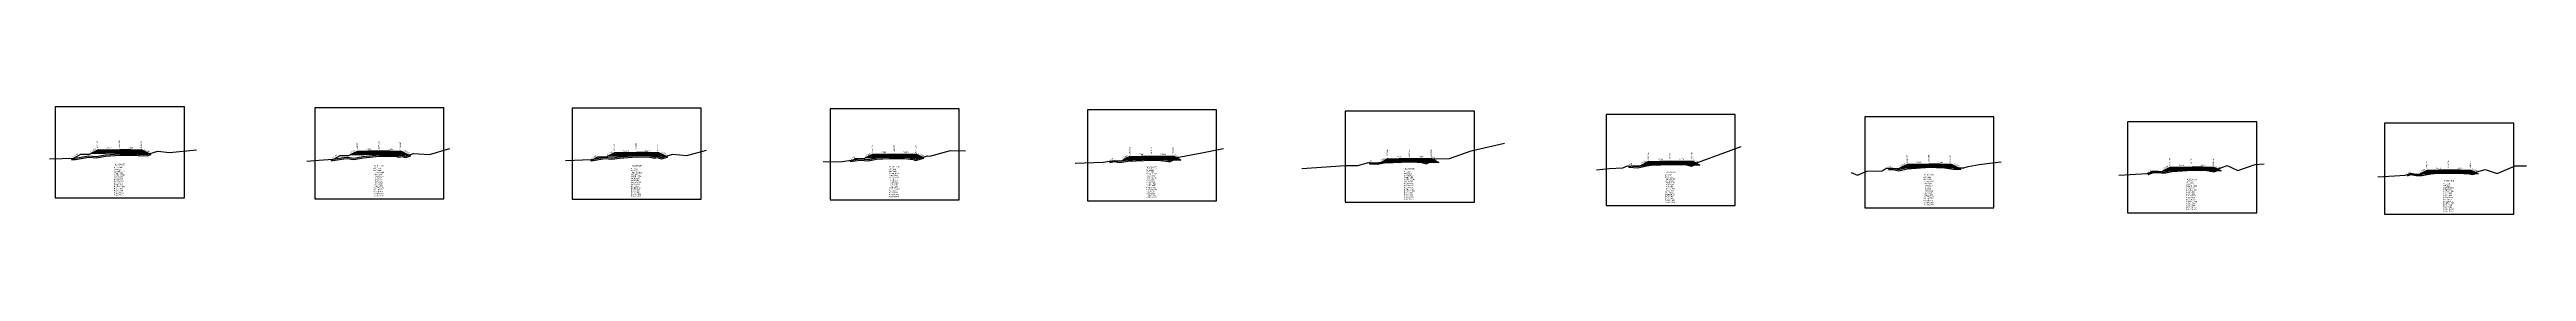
# Model space of a CAD drawing. Extents: x -7 to 78429, y 1189 to 1262.
# Drawn here: x 41092 to 41662, y 1230 to 1255 of the extents above; entities that cross this region are included whole.
import ezdxf
from ezdxf.enums import TextEntityAlignment as Align

# ---------------------------------------------------------------- set-up
doc = ezdxf.new("R2010")
doc.units = 0

msp = doc.modelspace()

# ---------------------------------------------------------------- linework, layer by layer
at = {"layer": 'A4_BORDER', "color": 7}
for points in [[(41093.267, 1234.089), (41122.967, 1234.089), (41122.967, 1255.089), (41093.267, 1255.089), (41093.267, 1234.089)], [(41152.935, 1233.84), (41182.635, 1233.84), (41182.635, 1254.84), (41152.935, 1254.84), (41152.935, 1233.84)], [(41212.153, 1233.779), (41241.853, 1233.779), (41241.853, 1254.779), (41212.153, 1254.779), (41212.153, 1233.779)], [(41271.458, 1233.599), (41301.158, 1233.599), (41301.158, 1254.599), (41271.458, 1254.599), (41271.458, 1233.599)], [(41330.653, 1233.414), (41360.353, 1233.414), (41360.353, 1254.414), (41330.653, 1254.414), (41330.653, 1233.414)], [(41389.975, 1233.087), (41419.675, 1233.087), (41419.675, 1254.087), (41389.975, 1254.087), (41389.975, 1233.087)], [(41449.975, 1232.303), (41479.675, 1232.303), (41479.675, 1253.303), (41449.975, 1253.303), (41449.975, 1232.303)], [(41509.447, 1231.763), (41539.147, 1231.763), (41539.147, 1252.763), (41509.447, 1252.763), (41509.447, 1231.763)], [(41569.899, 1230.657), (41599.599, 1230.657), (41599.599, 1251.657), (41569.899, 1251.657), (41569.899, 1230.657)], [(41629.013, 1230.315), (41658.713, 1230.315), (41658.713, 1251.315), (41629.013, 1251.315), (41629.013, 1230.315)]]:
    msp.add_lwpolyline(points, dxfattribs=at)
at = {"layer": 'CLEAR_GROUND', "color": 8}
for points in [[(41097.025, 1242.939), (41097.907, 1242.97), (41101.011, 1243.494), (41102.747, 1243.302), (41104.798, 1243.679), (41108.142, 1243.94), (41111.995, 1243.908), (41112.609, 1243.773), (41113.593, 1243.868), (41114.377, 1243.799), (41115.279, 1244.054)], [(41156.725, 1242.69), (41157.138, 1242.719), (41159.659, 1243.082), (41160.39, 1243.19), (41161.928, 1242.939), (41164.077, 1243.322), (41167.776, 1243.705), (41171.421, 1243.664), (41172.256, 1243.451), (41173.033, 1243.621), (41173.855, 1243.413), (41174.968, 1243.775)], [(41216.425, 1242.629), (41216.522, 1242.634), (41219.703, 1243.185), (41221.307, 1243.007), (41223.047, 1243.255), (41226.933, 1243.551), (41230.009, 1243.462), (41231.157, 1243.272), (41231.632, 1243.404), (41232.73, 1243.087), (41234.069, 1243.498)], [(41276.125, 1242.449), (41278.42, 1242.808), (41280.267, 1242.631), (41282.183, 1242.995), (41285.076, 1243.146), (41286.376, 1243.188), (41288.566, 1243.169), (41289.933, 1243.016), (41290.373, 1243.029), (41291.109, 1242.694), (41293.062, 1243.248)], [(41335.825, 1242.264), (41336.821, 1242.434), (41338.147, 1242.206), (41339.99, 1242.546), (41345.468, 1242.797), (41347.503, 1242.685), (41348.764, 1242.534), (41349.094, 1242.584), (41349.572, 1242.359), (41350.948, 1243.035), (41351.52, 1243.143)], [(41395.525, 1241.937), (41397.331, 1241.832), (41398.99, 1242.144), (41404.873, 1242.421), (41406.54, 1242.306), (41407.489, 1242.218), (41408.544, 1241.962), (41410.457, 1242.759), (41410.518, 1242.761)], [(41455.225, 1241.153), (41457.3, 1241), (41459.366, 1241.436), (41460.295, 1241.631), (41464.835, 1241.792), (41467.266, 1241.732), (41467.838, 1241.818), (41469.621, 1241.386), (41471.025, 1241.896)], [(41514.925, 1240.613), (41515.947, 1240.61), (41517.26, 1240.337), (41519.178, 1240.784), (41524.312, 1241.147), (41525.98, 1241.104), (41527.226, 1241.058), (41529.897, 1240.68), (41531.577, 1240.686)], [(41574.625, 1239.507), (41575.843, 1239.921), (41576.909, 1239.931), (41578.214, 1239.744), (41580.175, 1240.157), (41584.777, 1240.476), (41587.22, 1240.489), (41588.149, 1240.362), (41589.803, 1240.059), (41590.99, 1240.528)], [(41634.325, 1239.165), (41635.027, 1239.434), (41636.262, 1239.239), (41637.585, 1239.213), (41639.639, 1239.652), (41643.824, 1239.995), (41646.23, 1239.964), (41646.943, 1239.95), (41649.213, 1239.445), (41650.286, 1239.762)]]:
    msp.add_lwpolyline(points, dxfattribs=at)
at = {"layer": 'DESIGN_ROAD_TRIMMED', "color": 1}
for points in [[(41097.025, 1242.939), (41099.117, 1244.135), (41101.117, 1244.135), (41103.117, 1245.135), (41103.117, 1245.135), (41103.012, 1245.082), (41103.012, 1245.082), (41102.696, 1244.924), (41102.696, 1244.924), (41102.381, 1244.767), (41102.381, 1244.767), (41102.065, 1244.609), (41102.065, 1244.609), (41101.749, 1244.451), (41101.749, 1244.451), (41101.433, 1244.293), (41108.117, 1244.46), (41108.117, 1244.61), (41108.117, 1244.61), (41108.117, 1244.76), (41108.117, 1244.76), (41108.117, 1244.91), (41108.117, 1244.91), (41108.117, 1245.06), (41108.117, 1245.06), (41108.117, 1245.21), (41108.117, 1245.21), (41108.117, 1245.26), (41108.117, 1245.26), (41108.117, 1245.26), (41108.117, 1245.26), (41108.117, 1245.26), (41108.117, 1245.21), (41108.117, 1245.21), (41108.117, 1245.06), (41108.117, 1245.06), (41108.117, 1244.91), (41108.117, 1244.91), (41108.117, 1244.76), (41108.117, 1244.76), (41108.117, 1244.61), (41108.117, 1244.61), (41108.117, 1244.46), (41114.802, 1244.293), (41114.486, 1244.451), (41114.486, 1244.451), (41114.17, 1244.609), (41114.17, 1244.609), (41113.854, 1244.767), (41113.854, 1244.767), (41113.538, 1244.924), (41113.538, 1244.924), (41113.223, 1245.082), (41113.223, 1245.082), (41113.117, 1245.135), (41113.117, 1245.135), (41115.279, 1244.054)], [(41156.725, 1242.69), (41158.785, 1243.867), (41160.785, 1243.867), (41162.785, 1244.867), (41162.785, 1244.867), (41162.679, 1244.814), (41162.679, 1244.814), (41162.364, 1244.656), (41162.364, 1244.656), (41162.048, 1244.499), (41162.048, 1244.499), (41161.732, 1244.341), (41161.732, 1244.341), (41161.416, 1244.183), (41161.416, 1244.183), (41161.1, 1244.025), (41167.785, 1244.192), (41167.785, 1244.342), (41167.785, 1244.342), (41167.785, 1244.492), (41167.785, 1244.492), (41167.785, 1244.642), (41167.785, 1244.642), (41167.785, 1244.792), (41167.785, 1244.792), (41167.785, 1244.942), (41167.785, 1244.942), (41167.785, 1244.992), (41167.785, 1244.992), (41167.785, 1244.992), (41167.785, 1244.992), (41167.785, 1244.992), (41167.785, 1244.942), (41167.785, 1244.942), (41167.785, 1244.792), (41167.785, 1244.792), (41167.785, 1244.642), (41167.785, 1244.642), (41167.785, 1244.492), (41167.785, 1244.492), (41167.785, 1244.342), (41167.785, 1244.342), (41167.785, 1244.192), (41174.469, 1244.025), (41174.153, 1244.183), (41174.153, 1244.183), (41173.837, 1244.341), (41173.837, 1244.341), (41173.521, 1244.499), (41173.521, 1244.499), (41173.206, 1244.656), (41173.206, 1244.656), (41172.89, 1244.814), (41172.89, 1244.814), (41172.785, 1244.867), (41172.785, 1244.867), (41174.968, 1243.775)], [(41216.425, 1242.629), (41218.003, 1243.531), (41220.003, 1243.531), (41222.003, 1244.531), (41222.003, 1244.531), (41221.898, 1244.478), (41221.898, 1244.478), (41221.582, 1244.32), (41221.582, 1244.32), (41221.267, 1244.163), (41221.267, 1244.163), (41220.951, 1244.005), (41220.951, 1244.005), (41220.635, 1243.847), (41220.635, 1243.847), (41220.319, 1243.689), (41227.003, 1243.856), (41227.003, 1244.006), (41227.003, 1244.006), (41227.003, 1244.156), (41227.003, 1244.156), (41227.003, 1244.306), (41227.003, 1244.306), (41227.003, 1244.456), (41227.003, 1244.456), (41227.003, 1244.606), (41227.003, 1244.606), (41227.003, 1244.656), (41227.003, 1244.656), (41227.003, 1244.656), (41227.003, 1244.656), (41227.003, 1244.656), (41227.003, 1244.606), (41227.003, 1244.606), (41227.003, 1244.456), (41227.003, 1244.456), (41227.003, 1244.306), (41227.003, 1244.306), (41227.003, 1244.156), (41227.003, 1244.156), (41227.003, 1244.006), (41227.003, 1244.006), (41227.003, 1243.856), (41233.688, 1243.689), (41233.372, 1243.847), (41233.372, 1243.847), (41233.056, 1244.005), (41233.056, 1244.005), (41232.74, 1244.163), (41232.74, 1244.163), (41232.424, 1244.32), (41232.424, 1244.32), (41232.109, 1244.478), (41232.109, 1244.478), (41232.003, 1244.531), (41232.003, 1244.531), (41234.069, 1243.498)], [(41276.125, 1242.449), (41277.308, 1243.125), (41279.308, 1243.125), (41281.308, 1244.125), (41281.308, 1244.125), (41281.203, 1244.072), (41281.203, 1244.072), (41280.887, 1243.914), (41280.887, 1243.914), (41280.571, 1243.757), (41280.571, 1243.757), (41280.256, 1243.599), (41280.256, 1243.599), (41279.94, 1243.441), (41279.94, 1243.441), (41279.624, 1243.283), (41286.308, 1243.45), (41286.308, 1243.6), (41286.308, 1243.6), (41286.308, 1243.75), (41286.308, 1243.75), (41286.308, 1243.9), (41286.308, 1243.9), (41286.308, 1244.05), (41286.308, 1244.05), (41286.308, 1244.2), (41286.308, 1244.2), (41286.308, 1244.25), (41286.308, 1244.25), (41286.308, 1244.25), (41286.308, 1244.25), (41286.308, 1244.25), (41286.308, 1244.2), (41286.308, 1244.2), (41286.308, 1244.05), (41286.308, 1244.05), (41286.308, 1243.9), (41286.308, 1243.9), (41286.308, 1243.75), (41286.308, 1243.75), (41286.308, 1243.6), (41286.308, 1243.6), (41286.308, 1243.45), (41292.992, 1243.283), (41292.677, 1243.441), (41292.677, 1243.441), (41292.361, 1243.599), (41292.361, 1243.599), (41292.045, 1243.757), (41292.045, 1243.757), (41291.729, 1243.914), (41291.729, 1243.914), (41291.413, 1244.072), (41291.413, 1244.072), (41291.308, 1244.125), (41291.308, 1244.125), (41293.062, 1243.248)], [(41335.825, 1242.264), (41336.503, 1242.651), (41338.503, 1242.651), (41340.503, 1243.651), (41340.503, 1243.651), (41340.398, 1243.598), (41340.398, 1243.598), (41340.082, 1243.44), (41340.082, 1243.44), (41339.766, 1243.283), (41339.766, 1243.283), (41339.45, 1243.125), (41339.45, 1243.125), (41339.135, 1242.967), (41339.135, 1242.967), (41338.819, 1242.809), (41345.503, 1242.976), (41345.503, 1243.126), (41345.503, 1243.126), (41345.503, 1243.276), (41345.503, 1243.276), (41345.503, 1243.426), (41345.503, 1243.426), (41345.503, 1243.576), (41345.503, 1243.576), (41345.503, 1243.726), (41345.503, 1243.726), (41345.503, 1243.776), (41345.503, 1243.776), (41345.503, 1243.776), (41345.503, 1243.776), (41345.503, 1243.776), (41345.503, 1243.726), (41345.503, 1243.726), (41345.503, 1243.576), (41345.503, 1243.576), (41345.503, 1243.426), (41345.503, 1243.426), (41345.503, 1243.276), (41345.503, 1243.276), (41345.503, 1243.126), (41345.503, 1243.126), (41345.503, 1242.976), (41352.187, 1242.809), (41351.871, 1242.967), (41351.871, 1242.967), (41351.556, 1243.125), (41351.556, 1243.125), (41351.24, 1243.283), (41351.24, 1243.283), (41350.924, 1243.44), (41350.924, 1243.44), (41350.608, 1243.598), (41350.608, 1243.598), (41350.503, 1243.651), (41350.503, 1243.651), (41351.52, 1243.143)], [(41395.525, 1241.937), (41395.825, 1242.108), (41397.825, 1242.108), (41399.825, 1243.108), (41399.825, 1243.108), (41399.72, 1243.055), (41399.72, 1243.055), (41399.404, 1242.897), (41399.404, 1242.897), (41399.088, 1242.74), (41399.088, 1242.74), (41398.772, 1242.582), (41398.772, 1242.582), (41398.456, 1242.424), (41398.456, 1242.424), (41398.141, 1242.266), (41404.825, 1242.433), (41404.825, 1242.583), (41404.825, 1242.583), (41404.825, 1242.733), (41404.825, 1242.733), (41404.825, 1242.883), (41404.825, 1242.883), (41404.825, 1243.033), (41404.825, 1243.033), (41404.825, 1243.183), (41404.825, 1243.183), (41404.825, 1243.233), (41404.825, 1243.233), (41404.825, 1243.233), (41404.825, 1243.233), (41404.825, 1243.233), (41404.825, 1243.183), (41404.825, 1243.183), (41404.825, 1243.033), (41404.825, 1243.033), (41404.825, 1242.883), (41404.825, 1242.883), (41404.825, 1242.733), (41404.825, 1242.733), (41404.825, 1242.583), (41404.825, 1242.583), (41404.825, 1242.433), (41411.509, 1242.266), (41411.193, 1242.424), (41411.193, 1242.424), (41410.878, 1242.582), (41410.878, 1242.582), (41410.562, 1242.74), (41410.562, 1242.74), (41410.246, 1242.897), (41410.246, 1242.897), (41409.93, 1243.055), (41409.93, 1243.055), (41409.825, 1243.108), (41409.825, 1243.108), (41410.518, 1242.761)], [(41455.225, 1241.153), (41455.825, 1241.496), (41457.825, 1241.496), (41459.825, 1242.496), (41459.825, 1242.496), (41459.72, 1242.443), (41459.72, 1242.443), (41459.404, 1242.285), (41459.404, 1242.285), (41459.088, 1242.128), (41459.088, 1242.128), (41458.772, 1241.97), (41458.772, 1241.97), (41458.456, 1241.812), (41458.456, 1241.812), (41458.141, 1241.654), (41464.825, 1241.821), (41464.825, 1241.971), (41464.825, 1241.971), (41464.825, 1242.121), (41464.825, 1242.121), (41464.825, 1242.271), (41464.825, 1242.271), (41464.825, 1242.421), (41464.825, 1242.421), (41464.825, 1242.571), (41464.825, 1242.571), (41464.825, 1242.621), (41464.825, 1242.621), (41464.825, 1242.621), (41464.825, 1242.621), (41464.825, 1242.621), (41464.825, 1242.571), (41464.825, 1242.571), (41464.825, 1242.421), (41464.825, 1242.421), (41464.825, 1242.271), (41464.825, 1242.271), (41464.825, 1242.121), (41464.825, 1242.121), (41464.825, 1241.971), (41464.825, 1241.971), (41464.825, 1241.821), (41471.509, 1241.654), (41471.193, 1241.812), (41471.193, 1241.812), (41470.878, 1241.97), (41470.878, 1241.97), (41470.562, 1242.128), (41470.562, 1242.128), (41470.246, 1242.285), (41470.246, 1242.285), (41469.93, 1242.443), (41469.93, 1242.443), (41469.825, 1242.496), (41469.825, 1242.496), (41471.025, 1241.896)], [(41514.925, 1240.613), (41515.297, 1240.826), (41517.297, 1240.826), (41519.297, 1241.826), (41519.297, 1241.826), (41519.192, 1241.773), (41519.192, 1241.773), (41518.876, 1241.615), (41518.876, 1241.615), (41518.56, 1241.458), (41518.56, 1241.458), (41518.245, 1241.3), (41518.245, 1241.3), (41517.929, 1241.142), (41517.929, 1241.142), (41517.613, 1240.984), (41524.297, 1241.151), (41524.297, 1241.301), (41524.297, 1241.301), (41524.297, 1241.451), (41524.297, 1241.451), (41524.297, 1241.601), (41524.297, 1241.601), (41524.297, 1241.751), (41524.297, 1241.751), (41524.297, 1241.901), (41524.297, 1241.901), (41524.297, 1241.951), (41524.297, 1241.951), (41524.297, 1241.951), (41524.297, 1241.951), (41524.297, 1241.951), (41524.297, 1241.901), (41524.297, 1241.901), (41524.297, 1241.751), (41524.297, 1241.751), (41524.297, 1241.601), (41524.297, 1241.601), (41524.297, 1241.451), (41524.297, 1241.451), (41524.297, 1241.301), (41524.297, 1241.301), (41524.297, 1241.151), (41530.981, 1240.984), (41530.666, 1241.142), (41530.666, 1241.142), (41530.35, 1241.3), (41530.35, 1241.3), (41530.034, 1241.458), (41530.034, 1241.458), (41529.718, 1241.615), (41529.718, 1241.615), (41529.402, 1241.773), (41529.402, 1241.773), (41529.297, 1241.826), (41529.297, 1241.826), (41531.577, 1240.686)], [(41574.625, 1239.507), (41575.749, 1240.149), (41577.749, 1240.149), (41579.749, 1241.149), (41579.749, 1241.149), (41579.644, 1241.096), (41579.644, 1241.096), (41579.328, 1240.938), (41579.328, 1240.938), (41579.012, 1240.781), (41579.012, 1240.781), (41578.696, 1240.623), (41578.696, 1240.623), (41578.38, 1240.465), (41578.38, 1240.465), (41578.065, 1240.307), (41584.749, 1240.474), (41584.749, 1240.624), (41584.749, 1240.624), (41584.749, 1240.774), (41584.749, 1240.774), (41584.749, 1240.924), (41584.749, 1240.924), (41584.749, 1241.074), (41584.749, 1241.074), (41584.749, 1241.224), (41584.749, 1241.224), (41584.749, 1241.274), (41584.749, 1241.274), (41584.749, 1241.274), (41584.749, 1241.274), (41584.749, 1241.274), (41584.749, 1241.224), (41584.749, 1241.224), (41584.749, 1241.074), (41584.749, 1241.074), (41584.749, 1240.924), (41584.749, 1240.924), (41584.749, 1240.774), (41584.749, 1240.774), (41584.749, 1240.624), (41584.749, 1240.624), (41584.749, 1240.474), (41591.433, 1240.307), (41591.117, 1240.465), (41591.117, 1240.465), (41590.801, 1240.623), (41590.801, 1240.623), (41590.486, 1240.781), (41590.486, 1240.781), (41590.17, 1240.938), (41590.17, 1240.938), (41589.854, 1241.096), (41589.854, 1241.096), (41589.749, 1241.149), (41589.749, 1241.149), (41590.99, 1240.528)], [(41634.325, 1239.165), (41634.863, 1239.473), (41636.863, 1239.473), (41638.863, 1240.473), (41638.863, 1240.473), (41638.758, 1240.42), (41638.758, 1240.42), (41638.442, 1240.262), (41638.442, 1240.262), (41638.127, 1240.105), (41638.127, 1240.105), (41637.811, 1239.947), (41637.811, 1239.947), (41637.495, 1239.789), (41637.495, 1239.789), (41637.179, 1239.631), (41643.863, 1239.798), (41643.863, 1239.948), (41643.863, 1239.948), (41643.863, 1240.098), (41643.863, 1240.098), (41643.863, 1240.248), (41643.863, 1240.248), (41643.863, 1240.398), (41643.863, 1240.398), (41643.863, 1240.548), (41643.863, 1240.548), (41643.863, 1240.598), (41643.863, 1240.598), (41643.863, 1240.598), (41643.863, 1240.598), (41643.863, 1240.598), (41643.863, 1240.548), (41643.863, 1240.548), (41643.863, 1240.398), (41643.863, 1240.398), (41643.863, 1240.248), (41643.863, 1240.248), (41643.863, 1240.098), (41643.863, 1240.098), (41643.863, 1239.948), (41643.863, 1239.948), (41643.863, 1239.798), (41650.548, 1239.631), (41650.232, 1239.789), (41650.232, 1239.789), (41649.916, 1239.947), (41649.916, 1239.947), (41649.6, 1240.105), (41649.6, 1240.105), (41649.284, 1240.262), (41649.284, 1240.262), (41648.969, 1240.42), (41648.969, 1240.42), (41648.863, 1240.473), (41648.863, 1240.473), (41650.286, 1239.762)]]:
    msp.add_lwpolyline(points, dxfattribs=at)
at = {"layer": 'FINISHED_ROAD', "color": 2}
for points in [[(41099.117, 1244.135), (41101.117, 1244.135), (41103.117, 1245.135), (41103.117, 1245.135), (41108.117, 1245.26), (41113.117, 1245.135), (41113.117, 1245.135)], [(41158.785, 1243.867), (41160.785, 1243.867), (41162.785, 1244.867), (41162.785, 1244.867), (41167.785, 1244.992), (41172.785, 1244.867), (41172.785, 1244.867)], [(41218.003, 1243.531), (41220.003, 1243.531), (41222.003, 1244.531), (41222.003, 1244.531), (41227.003, 1244.656), (41232.003, 1244.531), (41232.003, 1244.531)], [(41277.308, 1243.125), (41279.308, 1243.125), (41281.308, 1244.125), (41281.308, 1244.125), (41286.308, 1244.25), (41291.308, 1244.125), (41291.308, 1244.125)], [(41336.503, 1242.651), (41338.503, 1242.651), (41340.503, 1243.651), (41340.503, 1243.651), (41345.503, 1243.776), (41350.503, 1243.651), (41350.503, 1243.651)], [(41395.825, 1242.108), (41397.825, 1242.108), (41399.825, 1243.108), (41399.825, 1243.108), (41404.825, 1243.233), (41409.825, 1243.108), (41409.825, 1243.108)], [(41455.825, 1241.496), (41457.825, 1241.496), (41459.825, 1242.496), (41459.825, 1242.496), (41464.825, 1242.621), (41469.825, 1242.496), (41469.825, 1242.496)], [(41515.297, 1240.826), (41517.297, 1240.826), (41519.297, 1241.826), (41519.297, 1241.826), (41524.297, 1241.951), (41529.297, 1241.826), (41529.297, 1241.826)], [(41575.749, 1240.149), (41577.749, 1240.149), (41579.749, 1241.149), (41579.749, 1241.149), (41584.749, 1241.274), (41589.749, 1241.149), (41589.749, 1241.149)], [(41634.863, 1239.473), (41636.863, 1239.473), (41638.863, 1240.473), (41638.863, 1240.473), (41643.863, 1240.598), (41648.863, 1240.473), (41648.863, 1240.473)]]:
    msp.add_lwpolyline(points, dxfattribs=at)
at = {"layer": 'LAYER_0', "color": 4}
for points in [[(41103.117, 1245.135), (41103.012, 1245.082), (41108.117, 1245.21), (41108.117, 1245.26)], [(41162.785, 1244.867), (41162.679, 1244.814), (41167.785, 1244.942), (41167.785, 1244.992)], [(41222.003, 1244.531), (41221.898, 1244.478), (41227.003, 1244.606), (41227.003, 1244.656)], [(41281.308, 1244.125), (41281.203, 1244.072), (41286.308, 1244.2), (41286.308, 1244.25)], [(41340.503, 1243.651), (41340.398, 1243.598), (41345.503, 1243.726), (41345.503, 1243.776)], [(41399.825, 1243.108), (41399.72, 1243.055), (41404.825, 1243.183), (41404.825, 1243.233)], [(41459.825, 1242.496), (41459.72, 1242.443), (41464.825, 1242.571), (41464.825, 1242.621)], [(41519.297, 1241.826), (41519.192, 1241.773), (41524.297, 1241.901), (41524.297, 1241.951)], [(41579.749, 1241.149), (41579.644, 1241.096), (41584.749, 1241.224), (41584.749, 1241.274)], [(41638.863, 1240.473), (41638.758, 1240.42), (41643.863, 1240.548), (41643.863, 1240.598)]]:
    msp.add_lwpolyline(points, dxfattribs=at)
at = {"layer": 'LAYER_1', "color": 4}
for points in [[(41103.012, 1245.082), (41102.696, 1244.924), (41108.117, 1245.06), (41108.117, 1245.21)], [(41162.679, 1244.814), (41162.364, 1244.656), (41167.785, 1244.792), (41167.785, 1244.942)], [(41221.898, 1244.478), (41221.582, 1244.32), (41227.003, 1244.456), (41227.003, 1244.606)], [(41281.203, 1244.072), (41280.887, 1243.914), (41286.308, 1244.05), (41286.308, 1244.2)], [(41340.398, 1243.598), (41340.082, 1243.44), (41345.503, 1243.576), (41345.503, 1243.726)], [(41399.72, 1243.055), (41399.404, 1242.897), (41404.825, 1243.033), (41404.825, 1243.183)], [(41459.72, 1242.443), (41459.404, 1242.285), (41464.825, 1242.421), (41464.825, 1242.571)], [(41519.192, 1241.773), (41518.876, 1241.615), (41524.297, 1241.751), (41524.297, 1241.901)], [(41579.644, 1241.096), (41579.328, 1240.938), (41584.749, 1241.074), (41584.749, 1241.224)], [(41638.758, 1240.42), (41638.442, 1240.262), (41643.863, 1240.398), (41643.863, 1240.548)]]:
    msp.add_lwpolyline(points, dxfattribs=at)
at = {"layer": 'LAYER_10', "color": 6}
for points in [[(41114.17, 1244.609), (41114.486, 1244.451), (41108.117, 1244.61), (41108.117, 1244.76)], [(41173.837, 1244.341), (41174.153, 1244.183), (41167.785, 1244.342), (41167.785, 1244.492)], [(41233.056, 1244.005), (41233.372, 1243.847), (41227.003, 1244.006), (41227.003, 1244.156)], [(41292.361, 1243.599), (41292.677, 1243.441), (41286.308, 1243.6), (41286.308, 1243.75)], [(41351.556, 1243.125), (41351.871, 1242.967), (41345.503, 1243.126), (41345.503, 1243.276)], [(41410.878, 1242.582), (41411.193, 1242.424), (41404.825, 1242.583), (41404.825, 1242.733)], [(41470.878, 1241.97), (41471.193, 1241.812), (41464.825, 1241.971), (41464.825, 1242.121)], [(41530.35, 1241.3), (41530.666, 1241.142), (41524.297, 1241.301), (41524.297, 1241.451)], [(41590.801, 1240.623), (41591.117, 1240.465), (41584.749, 1240.624), (41584.749, 1240.774)], [(41649.916, 1239.947), (41650.232, 1239.789), (41643.863, 1239.948), (41643.863, 1240.098)]]:
    msp.add_lwpolyline(points, dxfattribs=at)
at = {"layer": 'LAYER_11', "color": 6}
for points in [[(41114.486, 1244.451), (41114.802, 1244.293), (41108.117, 1244.46), (41108.117, 1244.61)], [(41174.153, 1244.183), (41174.469, 1244.025), (41167.785, 1244.192), (41167.785, 1244.342)], [(41233.372, 1243.847), (41233.688, 1243.689), (41227.003, 1243.856), (41227.003, 1244.006)], [(41292.677, 1243.441), (41292.992, 1243.283), (41286.308, 1243.45), (41286.308, 1243.6)], [(41351.871, 1242.967), (41352.187, 1242.809), (41345.503, 1242.976), (41345.503, 1243.126)], [(41411.193, 1242.424), (41411.509, 1242.266), (41404.825, 1242.433), (41404.825, 1242.583)], [(41471.193, 1241.812), (41471.509, 1241.654), (41464.825, 1241.821), (41464.825, 1241.971)], [(41530.666, 1241.142), (41530.981, 1240.984), (41524.297, 1241.151), (41524.297, 1241.301)], [(41591.117, 1240.465), (41591.433, 1240.307), (41584.749, 1240.474), (41584.749, 1240.624)], [(41650.232, 1239.789), (41650.548, 1239.631), (41643.863, 1239.798), (41643.863, 1239.948)]]:
    msp.add_lwpolyline(points, dxfattribs=at)
at = {"layer": 'LAYER_2', "color": 4}
for points in [[(41102.696, 1244.924), (41102.381, 1244.767), (41108.117, 1244.91), (41108.117, 1245.06)], [(41162.364, 1244.656), (41162.048, 1244.499), (41167.785, 1244.642), (41167.785, 1244.792)], [(41221.582, 1244.32), (41221.267, 1244.163), (41227.003, 1244.306), (41227.003, 1244.456)], [(41280.887, 1243.914), (41280.571, 1243.757), (41286.308, 1243.9), (41286.308, 1244.05)], [(41340.082, 1243.44), (41339.766, 1243.283), (41345.503, 1243.426), (41345.503, 1243.576)], [(41399.404, 1242.897), (41399.088, 1242.74), (41404.825, 1242.883), (41404.825, 1243.033)], [(41459.404, 1242.285), (41459.088, 1242.128), (41464.825, 1242.271), (41464.825, 1242.421)], [(41518.876, 1241.615), (41518.56, 1241.458), (41524.297, 1241.601), (41524.297, 1241.751)], [(41579.328, 1240.938), (41579.012, 1240.781), (41584.749, 1240.924), (41584.749, 1241.074)], [(41638.442, 1240.262), (41638.127, 1240.105), (41643.863, 1240.248), (41643.863, 1240.398)]]:
    msp.add_lwpolyline(points, dxfattribs=at)
at = {"layer": 'LAYER_3', "color": 4}
for points in [[(41102.381, 1244.767), (41102.065, 1244.609), (41108.117, 1244.76), (41108.117, 1244.91)], [(41162.048, 1244.499), (41161.732, 1244.341), (41167.785, 1244.492), (41167.785, 1244.642)], [(41221.267, 1244.163), (41220.951, 1244.005), (41227.003, 1244.156), (41227.003, 1244.306)], [(41280.571, 1243.757), (41280.256, 1243.599), (41286.308, 1243.75), (41286.308, 1243.9)], [(41339.766, 1243.283), (41339.45, 1243.125), (41345.503, 1243.276), (41345.503, 1243.426)], [(41399.088, 1242.74), (41398.772, 1242.582), (41404.825, 1242.733), (41404.825, 1242.883)], [(41459.088, 1242.128), (41458.772, 1241.97), (41464.825, 1242.121), (41464.825, 1242.271)], [(41518.56, 1241.458), (41518.245, 1241.3), (41524.297, 1241.451), (41524.297, 1241.601)], [(41579.012, 1240.781), (41578.696, 1240.623), (41584.749, 1240.774), (41584.749, 1240.924)], [(41638.127, 1240.105), (41637.811, 1239.947), (41643.863, 1240.098), (41643.863, 1240.248)]]:
    msp.add_lwpolyline(points, dxfattribs=at)
at = {"layer": 'LAYER_4', "color": 4}
for points in [[(41102.065, 1244.609), (41101.749, 1244.451), (41108.117, 1244.61), (41108.117, 1244.76)], [(41161.732, 1244.341), (41161.416, 1244.183), (41167.785, 1244.342), (41167.785, 1244.492)], [(41220.951, 1244.005), (41220.635, 1243.847), (41227.003, 1244.006), (41227.003, 1244.156)], [(41280.256, 1243.599), (41279.94, 1243.441), (41286.308, 1243.6), (41286.308, 1243.75)], [(41339.45, 1243.125), (41339.135, 1242.967), (41345.503, 1243.126), (41345.503, 1243.276)], [(41398.772, 1242.582), (41398.456, 1242.424), (41404.825, 1242.583), (41404.825, 1242.733)], [(41458.772, 1241.97), (41458.456, 1241.812), (41464.825, 1241.971), (41464.825, 1242.121)], [(41518.245, 1241.3), (41517.929, 1241.142), (41524.297, 1241.301), (41524.297, 1241.451)], [(41578.696, 1240.623), (41578.38, 1240.465), (41584.749, 1240.624), (41584.749, 1240.774)], [(41637.811, 1239.947), (41637.495, 1239.789), (41643.863, 1239.948), (41643.863, 1240.098)]]:
    msp.add_lwpolyline(points, dxfattribs=at)
at = {"layer": 'LAYER_5', "color": 4}
for points in [[(41101.749, 1244.451), (41101.433, 1244.293), (41108.117, 1244.46), (41108.117, 1244.61)], [(41161.416, 1244.183), (41161.1, 1244.025), (41167.785, 1244.192), (41167.785, 1244.342)], [(41220.635, 1243.847), (41220.319, 1243.689), (41227.003, 1243.856), (41227.003, 1244.006)], [(41279.94, 1243.441), (41279.624, 1243.283), (41286.308, 1243.45), (41286.308, 1243.6)], [(41339.135, 1242.967), (41338.819, 1242.809), (41345.503, 1242.976), (41345.503, 1243.126)], [(41398.456, 1242.424), (41398.141, 1242.266), (41404.825, 1242.433), (41404.825, 1242.583)], [(41458.456, 1241.812), (41458.141, 1241.654), (41464.825, 1241.821), (41464.825, 1241.971)], [(41517.929, 1241.142), (41517.613, 1240.984), (41524.297, 1241.151), (41524.297, 1241.301)], [(41578.38, 1240.465), (41578.065, 1240.307), (41584.749, 1240.474), (41584.749, 1240.624)], [(41637.495, 1239.789), (41637.179, 1239.631), (41643.863, 1239.798), (41643.863, 1239.948)]]:
    msp.add_lwpolyline(points, dxfattribs=at)
at = {"layer": 'LAYER_6', "color": 6}
for points in [[(41113.117, 1245.135), (41113.223, 1245.082), (41108.117, 1245.21), (41108.117, 1245.26)], [(41172.785, 1244.867), (41172.89, 1244.814), (41167.785, 1244.942), (41167.785, 1244.992)], [(41232.003, 1244.531), (41232.109, 1244.478), (41227.003, 1244.606), (41227.003, 1244.656)], [(41291.308, 1244.125), (41291.413, 1244.072), (41286.308, 1244.2), (41286.308, 1244.25)], [(41350.503, 1243.651), (41350.608, 1243.598), (41345.503, 1243.726), (41345.503, 1243.776)], [(41409.825, 1243.108), (41409.93, 1243.055), (41404.825, 1243.183), (41404.825, 1243.233)], [(41469.825, 1242.496), (41469.93, 1242.443), (41464.825, 1242.571), (41464.825, 1242.621)], [(41529.297, 1241.826), (41529.402, 1241.773), (41524.297, 1241.901), (41524.297, 1241.951)], [(41589.749, 1241.149), (41589.854, 1241.096), (41584.749, 1241.224), (41584.749, 1241.274)], [(41648.863, 1240.473), (41648.969, 1240.42), (41643.863, 1240.548), (41643.863, 1240.598)]]:
    msp.add_lwpolyline(points, dxfattribs=at)
at = {"layer": 'LAYER_7', "color": 6}
for points in [[(41113.223, 1245.082), (41113.538, 1244.924), (41108.117, 1245.06), (41108.117, 1245.21)], [(41172.89, 1244.814), (41173.206, 1244.656), (41167.785, 1244.792), (41167.785, 1244.942)], [(41232.109, 1244.478), (41232.424, 1244.32), (41227.003, 1244.456), (41227.003, 1244.606)], [(41291.413, 1244.072), (41291.729, 1243.914), (41286.308, 1244.05), (41286.308, 1244.2)], [(41350.608, 1243.598), (41350.924, 1243.44), (41345.503, 1243.576), (41345.503, 1243.726)], [(41409.93, 1243.055), (41410.246, 1242.897), (41404.825, 1243.033), (41404.825, 1243.183)], [(41469.93, 1242.443), (41470.246, 1242.285), (41464.825, 1242.421), (41464.825, 1242.571)], [(41529.402, 1241.773), (41529.718, 1241.615), (41524.297, 1241.751), (41524.297, 1241.901)], [(41589.854, 1241.096), (41590.17, 1240.938), (41584.749, 1241.074), (41584.749, 1241.224)], [(41648.969, 1240.42), (41649.284, 1240.262), (41643.863, 1240.398), (41643.863, 1240.548)]]:
    msp.add_lwpolyline(points, dxfattribs=at)
at = {"layer": 'LAYER_8', "color": 6}
for points in [[(41113.538, 1244.924), (41113.854, 1244.767), (41108.117, 1244.91), (41108.117, 1245.06)], [(41173.206, 1244.656), (41173.521, 1244.499), (41167.785, 1244.642), (41167.785, 1244.792)], [(41232.424, 1244.32), (41232.74, 1244.163), (41227.003, 1244.306), (41227.003, 1244.456)], [(41291.729, 1243.914), (41292.045, 1243.757), (41286.308, 1243.9), (41286.308, 1244.05)], [(41350.924, 1243.44), (41351.24, 1243.283), (41345.503, 1243.426), (41345.503, 1243.576)], [(41410.246, 1242.897), (41410.562, 1242.74), (41404.825, 1242.883), (41404.825, 1243.033)], [(41470.246, 1242.285), (41470.562, 1242.128), (41464.825, 1242.271), (41464.825, 1242.421)], [(41529.718, 1241.615), (41530.034, 1241.458), (41524.297, 1241.601), (41524.297, 1241.751)], [(41590.17, 1240.938), (41590.486, 1240.781), (41584.749, 1240.924), (41584.749, 1241.074)], [(41649.284, 1240.262), (41649.6, 1240.105), (41643.863, 1240.248), (41643.863, 1240.398)]]:
    msp.add_lwpolyline(points, dxfattribs=at)
at = {"layer": 'LAYER_9', "color": 6}
for points in [[(41113.854, 1244.767), (41114.17, 1244.609), (41108.117, 1244.76), (41108.117, 1244.91)], [(41173.521, 1244.499), (41173.837, 1244.341), (41167.785, 1244.492), (41167.785, 1244.642)], [(41232.74, 1244.163), (41233.056, 1244.005), (41227.003, 1244.156), (41227.003, 1244.306)], [(41292.045, 1243.757), (41292.361, 1243.599), (41286.308, 1243.75), (41286.308, 1243.9)], [(41351.24, 1243.283), (41351.556, 1243.125), (41345.503, 1243.276), (41345.503, 1243.426)], [(41410.562, 1242.74), (41410.878, 1242.582), (41404.825, 1242.733), (41404.825, 1242.883)], [(41470.562, 1242.128), (41470.878, 1241.97), (41464.825, 1242.121), (41464.825, 1242.271)], [(41530.034, 1241.458), (41530.35, 1241.3), (41524.297, 1241.451), (41524.297, 1241.601)], [(41590.486, 1240.781), (41590.801, 1240.623), (41584.749, 1240.774), (41584.749, 1240.924)], [(41649.6, 1240.105), (41649.916, 1239.947), (41643.863, 1240.098), (41643.863, 1240.248)]]:
    msp.add_lwpolyline(points, dxfattribs=at)
at = {"layer": 'NATURAL_GROUND', "color": 3}
for points in [[(41091.948, 1243.063), (41097.876, 1243.269), (41101.002, 1243.796), (41102.736, 1243.605), (41104.759, 1243.977), (41108.131, 1244.24), (41112.028, 1244.208), (41112.627, 1244.076), (41113.591, 1244.17), (41114.348, 1244.103), (41116.873, 1244.817), (41119.536, 1244.523), (41125.783, 1245.145)], [(41151.165, 1242.56), (41153.92, 1242.793), (41157.106, 1243.018), (41159.616, 1243.379), (41160.393, 1243.494), (41161.926, 1243.244), (41164.036, 1243.619), (41167.763, 1244.005), (41171.461, 1243.964), (41172.262, 1243.759), (41173.038, 1243.929), (41173.845, 1243.725), (41175.672, 1244.321), (41179.35, 1244.077), (41184.015, 1245.433)], [(41210.605, 1242.668), (41216.489, 1242.932), (41219.693, 1243.488), (41221.302, 1243.31), (41223.014, 1243.553), (41226.926, 1243.851), (41230.038, 1243.761), (41231.14, 1243.579), (41231.633, 1243.716), (41232.727, 1243.4), (41235.31, 1244.193), (41238.513, 1243.82), (41243.083, 1245.101)], [(41269.896, 1242.438), (41272.692, 1242.382), (41274.279, 1242.464), (41278.411, 1243.111), (41280.253, 1242.934), (41282.147, 1243.293), (41285.063, 1243.446), (41286.372, 1243.488), (41288.584, 1243.468), (41289.945, 1243.317), (41290.434, 1243.331), (41291.133, 1243.013), (41293.946, 1243.81), (41294.442, 1243.738), (41299.182, 1245.025), (41302.594, 1244.957)], [(41327.845, 1242.123), (41334.306, 1242.308), (41336.821, 1242.739), (41338.145, 1242.511), (41339.956, 1242.844), (41345.469, 1243.098), (41347.529, 1242.984), (41348.759, 1242.837), (41349.139, 1242.895), (41349.569, 1242.692), (41350.852, 1243.322), (41356.971, 1244.475), (41361.994, 1245.491)], [(41380.011, 1240.827), (41390.012, 1241.549), (41392.867, 1241.576), (41395.091, 1242.126), (41395.461, 1242.241), (41397.312, 1242.134), (41398.955, 1242.442), (41404.876, 1242.722), (41406.564, 1242.605), (41407.539, 1242.514), (41408.519, 1242.277), (41410.392, 1243.056), (41413.915, 1243.194), (41418.898, 1244.956), (41426.558, 1246.734)], [(41447.774, 1240.551), (41450.639, 1240.863), (41453.829, 1241.034), (41454.89, 1241.479), (41457.28, 1241.302), (41459.304, 1241.729), (41460.259, 1241.93), (41464.833, 1242.092), (41467.247, 1242.032), (41467.852, 1242.123), (41469.604, 1241.699), (41471.225, 1242.288), (41481.01, 1245.897)], [(41506.345, 1239.922), (41507.787, 1239.344), (41509.949, 1240.203), (41513.478, 1240.348), (41514.417, 1240.915), (41515.978, 1240.91), (41517.256, 1240.644), (41519.133, 1241.082), (41524.305, 1241.448), (41525.989, 1241.404), (41527.252, 1241.358), (41529.917, 1240.98), (41532.219, 1240.988), (41533.206, 1241.312), (41535.799, 1241.762), (41538.825, 1242.134), (41540.867, 1242.402)], [(41567.871, 1239.35), (41574.382, 1239.741), (41575.792, 1240.221), (41576.929, 1240.231), (41578.204, 1240.048), (41580.134, 1240.455), (41584.766, 1240.776), (41587.24, 1240.789), (41588.197, 1240.659), (41589.773, 1240.369), (41592.78, 1241.559), (41595.295, 1240.365), (41599.266, 1241.781), (41601.332, 1241.895)], [(41627.468, 1238.916), (41633.839, 1239.301), (41634.994, 1239.742), (41636.288, 1239.539), (41637.556, 1239.514), (41639.595, 1239.949), (41643.813, 1240.296), (41646.234, 1240.264), (41646.978, 1240.25), (41649.202, 1239.755), (41652.136, 1240.62), (41654.922, 1239.724), (41659.077, 1241.446), (41661.652, 1241.472)]]:
    msp.add_lwpolyline(points, dxfattribs=at)
at = {"layer": 'STRUCTURE_LEFT', "color": 4}
for points in [[(41103.117, 1245.135), (41103.012, 1245.082), (41103.012, 1245.082), (41102.696, 1244.924), (41102.696, 1244.924), (41102.381, 1244.767), (41102.381, 1244.767), (41102.065, 1244.609), (41102.065, 1244.609), (41101.749, 1244.451), (41101.749, 1244.451), (41101.433, 1244.293), (41108.117, 1244.46), (41108.117, 1244.61), (41108.117, 1244.61), (41108.117, 1244.76), (41108.117, 1244.76), (41108.117, 1244.91), (41108.117, 1244.91), (41108.117, 1245.06), (41108.117, 1245.06), (41108.117, 1245.21), (41108.117, 1245.21), (41108.117, 1245.26), (41108.117, 1245.26)], [(41162.785, 1244.867), (41162.679, 1244.814), (41162.679, 1244.814), (41162.364, 1244.656), (41162.364, 1244.656), (41162.048, 1244.499), (41162.048, 1244.499), (41161.732, 1244.341), (41161.732, 1244.341), (41161.416, 1244.183), (41161.416, 1244.183), (41161.1, 1244.025), (41167.785, 1244.192), (41167.785, 1244.342), (41167.785, 1244.342), (41167.785, 1244.492), (41167.785, 1244.492), (41167.785, 1244.642), (41167.785, 1244.642), (41167.785, 1244.792), (41167.785, 1244.792), (41167.785, 1244.942), (41167.785, 1244.942), (41167.785, 1244.992), (41167.785, 1244.992)], [(41222.003, 1244.531), (41221.898, 1244.478), (41221.898, 1244.478), (41221.582, 1244.32), (41221.582, 1244.32), (41221.267, 1244.163), (41221.267, 1244.163), (41220.951, 1244.005), (41220.951, 1244.005), (41220.635, 1243.847), (41220.635, 1243.847), (41220.319, 1243.689), (41227.003, 1243.856), (41227.003, 1244.006), (41227.003, 1244.006), (41227.003, 1244.156), (41227.003, 1244.156), (41227.003, 1244.306), (41227.003, 1244.306), (41227.003, 1244.456), (41227.003, 1244.456), (41227.003, 1244.606), (41227.003, 1244.606), (41227.003, 1244.656), (41227.003, 1244.656)], [(41281.308, 1244.125), (41281.203, 1244.072), (41281.203, 1244.072), (41280.887, 1243.914), (41280.887, 1243.914), (41280.571, 1243.757), (41280.571, 1243.757), (41280.256, 1243.599), (41280.256, 1243.599), (41279.94, 1243.441), (41279.94, 1243.441), (41279.624, 1243.283), (41286.308, 1243.45), (41286.308, 1243.6), (41286.308, 1243.6), (41286.308, 1243.75), (41286.308, 1243.75), (41286.308, 1243.9), (41286.308, 1243.9), (41286.308, 1244.05), (41286.308, 1244.05), (41286.308, 1244.2), (41286.308, 1244.2), (41286.308, 1244.25), (41286.308, 1244.25)], [(41340.503, 1243.651), (41340.398, 1243.598), (41340.398, 1243.598), (41340.082, 1243.44), (41340.082, 1243.44), (41339.766, 1243.283), (41339.766, 1243.283), (41339.45, 1243.125), (41339.45, 1243.125), (41339.135, 1242.967), (41339.135, 1242.967), (41338.819, 1242.809), (41345.503, 1242.976), (41345.503, 1243.126), (41345.503, 1243.126), (41345.503, 1243.276), (41345.503, 1243.276), (41345.503, 1243.426), (41345.503, 1243.426), (41345.503, 1243.576), (41345.503, 1243.576), (41345.503, 1243.726), (41345.503, 1243.726), (41345.503, 1243.776), (41345.503, 1243.776)], [(41399.825, 1243.108), (41399.72, 1243.055), (41399.72, 1243.055), (41399.404, 1242.897), (41399.404, 1242.897), (41399.088, 1242.74), (41399.088, 1242.74), (41398.772, 1242.582), (41398.772, 1242.582), (41398.456, 1242.424), (41398.456, 1242.424), (41398.141, 1242.266), (41404.825, 1242.433), (41404.825, 1242.583), (41404.825, 1242.583), (41404.825, 1242.733), (41404.825, 1242.733), (41404.825, 1242.883), (41404.825, 1242.883), (41404.825, 1243.033), (41404.825, 1243.033), (41404.825, 1243.183), (41404.825, 1243.183), (41404.825, 1243.233), (41404.825, 1243.233)], [(41459.825, 1242.496), (41459.72, 1242.443), (41459.72, 1242.443), (41459.404, 1242.285), (41459.404, 1242.285), (41459.088, 1242.128), (41459.088, 1242.128), (41458.772, 1241.97), (41458.772, 1241.97), (41458.456, 1241.812), (41458.456, 1241.812), (41458.141, 1241.654), (41464.825, 1241.821), (41464.825, 1241.971), (41464.825, 1241.971), (41464.825, 1242.121), (41464.825, 1242.121), (41464.825, 1242.271), (41464.825, 1242.271), (41464.825, 1242.421), (41464.825, 1242.421), (41464.825, 1242.571), (41464.825, 1242.571), (41464.825, 1242.621), (41464.825, 1242.621)], [(41519.297, 1241.826), (41519.192, 1241.773), (41519.192, 1241.773), (41518.876, 1241.615), (41518.876, 1241.615), (41518.56, 1241.458), (41518.56, 1241.458), (41518.245, 1241.3), (41518.245, 1241.3), (41517.929, 1241.142), (41517.929, 1241.142), (41517.613, 1240.984), (41524.297, 1241.151), (41524.297, 1241.301), (41524.297, 1241.301), (41524.297, 1241.451), (41524.297, 1241.451), (41524.297, 1241.601), (41524.297, 1241.601), (41524.297, 1241.751), (41524.297, 1241.751), (41524.297, 1241.901), (41524.297, 1241.901), (41524.297, 1241.951), (41524.297, 1241.951)], [(41579.749, 1241.149), (41579.644, 1241.096), (41579.644, 1241.096), (41579.328, 1240.938), (41579.328, 1240.938), (41579.012, 1240.781), (41579.012, 1240.781), (41578.696, 1240.623), (41578.696, 1240.623), (41578.38, 1240.465), (41578.38, 1240.465), (41578.065, 1240.307), (41584.749, 1240.474), (41584.749, 1240.624), (41584.749, 1240.624), (41584.749, 1240.774), (41584.749, 1240.774), (41584.749, 1240.924), (41584.749, 1240.924), (41584.749, 1241.074), (41584.749, 1241.074), (41584.749, 1241.224), (41584.749, 1241.224), (41584.749, 1241.274), (41584.749, 1241.274)], [(41638.863, 1240.473), (41638.758, 1240.42), (41638.758, 1240.42), (41638.442, 1240.262), (41638.442, 1240.262), (41638.127, 1240.105), (41638.127, 1240.105), (41637.811, 1239.947), (41637.811, 1239.947), (41637.495, 1239.789), (41637.495, 1239.789), (41637.179, 1239.631), (41643.863, 1239.798), (41643.863, 1239.948), (41643.863, 1239.948), (41643.863, 1240.098), (41643.863, 1240.098), (41643.863, 1240.248), (41643.863, 1240.248), (41643.863, 1240.398), (41643.863, 1240.398), (41643.863, 1240.548), (41643.863, 1240.548), (41643.863, 1240.598), (41643.863, 1240.598)]]:
    msp.add_lwpolyline(points, dxfattribs=at)
at = {"layer": 'STRUCTURE_RIGHT', "color": 6}
for points in [[(41108.117, 1245.26), (41108.117, 1245.26), (41108.117, 1245.21), (41108.117, 1245.21), (41108.117, 1245.06), (41108.117, 1245.06), (41108.117, 1244.91), (41108.117, 1244.91), (41108.117, 1244.76), (41108.117, 1244.76), (41108.117, 1244.61), (41108.117, 1244.61), (41108.117, 1244.46), (41114.802, 1244.293), (41114.486, 1244.451), (41114.486, 1244.451), (41114.17, 1244.609), (41114.17, 1244.609), (41113.854, 1244.767), (41113.854, 1244.767), (41113.538, 1244.924), (41113.538, 1244.924), (41113.223, 1245.082), (41113.223, 1245.082), (41113.117, 1245.135)], [(41167.785, 1244.992), (41167.785, 1244.992), (41167.785, 1244.942), (41167.785, 1244.942), (41167.785, 1244.792), (41167.785, 1244.792), (41167.785, 1244.642), (41167.785, 1244.642), (41167.785, 1244.492), (41167.785, 1244.492), (41167.785, 1244.342), (41167.785, 1244.342), (41167.785, 1244.192), (41174.469, 1244.025), (41174.153, 1244.183), (41174.153, 1244.183), (41173.837, 1244.341), (41173.837, 1244.341), (41173.521, 1244.499), (41173.521, 1244.499), (41173.206, 1244.656), (41173.206, 1244.656), (41172.89, 1244.814), (41172.89, 1244.814), (41172.785, 1244.867)], [(41227.003, 1244.656), (41227.003, 1244.656), (41227.003, 1244.606), (41227.003, 1244.606), (41227.003, 1244.456), (41227.003, 1244.456), (41227.003, 1244.306), (41227.003, 1244.306), (41227.003, 1244.156), (41227.003, 1244.156), (41227.003, 1244.006), (41227.003, 1244.006), (41227.003, 1243.856), (41233.688, 1243.689), (41233.372, 1243.847), (41233.372, 1243.847), (41233.056, 1244.005), (41233.056, 1244.005), (41232.74, 1244.163), (41232.74, 1244.163), (41232.424, 1244.32), (41232.424, 1244.32), (41232.109, 1244.478), (41232.109, 1244.478), (41232.003, 1244.531)], [(41286.308, 1244.25), (41286.308, 1244.25), (41286.308, 1244.2), (41286.308, 1244.2), (41286.308, 1244.05), (41286.308, 1244.05), (41286.308, 1243.9), (41286.308, 1243.9), (41286.308, 1243.75), (41286.308, 1243.75), (41286.308, 1243.6), (41286.308, 1243.6), (41286.308, 1243.45), (41292.992, 1243.283), (41292.677, 1243.441), (41292.677, 1243.441), (41292.361, 1243.599), (41292.361, 1243.599), (41292.045, 1243.757), (41292.045, 1243.757), (41291.729, 1243.914), (41291.729, 1243.914), (41291.413, 1244.072), (41291.413, 1244.072), (41291.308, 1244.125)], [(41345.503, 1243.776), (41345.503, 1243.776), (41345.503, 1243.726), (41345.503, 1243.726), (41345.503, 1243.576), (41345.503, 1243.576), (41345.503, 1243.426), (41345.503, 1243.426), (41345.503, 1243.276), (41345.503, 1243.276), (41345.503, 1243.126), (41345.503, 1243.126), (41345.503, 1242.976), (41352.187, 1242.809), (41351.871, 1242.967), (41351.871, 1242.967), (41351.556, 1243.125), (41351.556, 1243.125), (41351.24, 1243.283), (41351.24, 1243.283), (41350.924, 1243.44), (41350.924, 1243.44), (41350.608, 1243.598), (41350.608, 1243.598), (41350.503, 1243.651)], [(41404.825, 1243.233), (41404.825, 1243.233), (41404.825, 1243.183), (41404.825, 1243.183), (41404.825, 1243.033), (41404.825, 1243.033), (41404.825, 1242.883), (41404.825, 1242.883), (41404.825, 1242.733), (41404.825, 1242.733), (41404.825, 1242.583), (41404.825, 1242.583), (41404.825, 1242.433), (41411.509, 1242.266), (41411.193, 1242.424), (41411.193, 1242.424), (41410.878, 1242.582), (41410.878, 1242.582), (41410.562, 1242.74), (41410.562, 1242.74), (41410.246, 1242.897), (41410.246, 1242.897), (41409.93, 1243.055), (41409.93, 1243.055), (41409.825, 1243.108)], [(41464.825, 1242.621), (41464.825, 1242.621), (41464.825, 1242.571), (41464.825, 1242.571), (41464.825, 1242.421), (41464.825, 1242.421), (41464.825, 1242.271), (41464.825, 1242.271), (41464.825, 1242.121), (41464.825, 1242.121), (41464.825, 1241.971), (41464.825, 1241.971), (41464.825, 1241.821), (41471.509, 1241.654), (41471.193, 1241.812), (41471.193, 1241.812), (41470.878, 1241.97), (41470.878, 1241.97), (41470.562, 1242.128), (41470.562, 1242.128), (41470.246, 1242.285), (41470.246, 1242.285), (41469.93, 1242.443), (41469.93, 1242.443), (41469.825, 1242.496)], [(41524.297, 1241.951), (41524.297, 1241.951), (41524.297, 1241.901), (41524.297, 1241.901), (41524.297, 1241.751), (41524.297, 1241.751), (41524.297, 1241.601), (41524.297, 1241.601), (41524.297, 1241.451), (41524.297, 1241.451), (41524.297, 1241.301), (41524.297, 1241.301), (41524.297, 1241.151), (41530.981, 1240.984), (41530.666, 1241.142), (41530.666, 1241.142), (41530.35, 1241.3), (41530.35, 1241.3), (41530.034, 1241.458), (41530.034, 1241.458), (41529.718, 1241.615), (41529.718, 1241.615), (41529.402, 1241.773), (41529.402, 1241.773), (41529.297, 1241.826)], [(41584.749, 1241.274), (41584.749, 1241.274), (41584.749, 1241.224), (41584.749, 1241.224), (41584.749, 1241.074), (41584.749, 1241.074), (41584.749, 1240.924), (41584.749, 1240.924), (41584.749, 1240.774), (41584.749, 1240.774), (41584.749, 1240.624), (41584.749, 1240.624), (41584.749, 1240.474), (41591.433, 1240.307), (41591.117, 1240.465), (41591.117, 1240.465), (41590.801, 1240.623), (41590.801, 1240.623), (41590.486, 1240.781), (41590.486, 1240.781), (41590.17, 1240.938), (41590.17, 1240.938), (41589.854, 1241.096), (41589.854, 1241.096), (41589.749, 1241.149)], [(41643.863, 1240.598), (41643.863, 1240.598), (41643.863, 1240.548), (41643.863, 1240.548), (41643.863, 1240.398), (41643.863, 1240.398), (41643.863, 1240.248), (41643.863, 1240.248), (41643.863, 1240.098), (41643.863, 1240.098), (41643.863, 1239.948), (41643.863, 1239.948), (41643.863, 1239.798), (41650.548, 1239.631), (41650.232, 1239.789), (41650.232, 1239.789), (41649.916, 1239.947), (41649.916, 1239.947), (41649.6, 1240.105), (41649.6, 1240.105), (41649.284, 1240.262), (41649.284, 1240.262), (41648.969, 1240.42), (41648.969, 1240.42), (41648.863, 1240.473)]]:
    msp.add_lwpolyline(points, dxfattribs=at)

# ---------------------------------------------------------------- texts
at = {"layer": 'INFO_TEXT'}
for s, p in [('AT:11.281', (41106.767, 1240.989)), ('AW:0.000', (41106.767, 1240.539)), ('Topsoil:5.523', (41106.767, 1240.089)), ('L:top:0.253', (41106.767, 1239.639)), ('L:CRR:0.789', (41106.767, 1239.189)), ('L:C1:0.837', (41106.767, 1238.739)), ('L:C2:0.884', (41106.767, 1238.289)), ('L:G15:0.932', (41106.767, 1237.839)), ('L:G7:0.979', (41106.767, 1237.389)), ('R:top:0.253', (41106.767, 1236.939)), ('R:CRR:0.789', (41106.767, 1236.489)), ('R:C1:0.837', (41106.767, 1236.039)), ('AT:11.404', (41166.435, 1240.74)), ('AW:0.000', (41166.435, 1240.29)), ('Topsoil:5.544', (41166.435, 1239.84)), ('L:top:0.253', (41166.435, 1239.39)), ('L:CRR:0.789', (41166.435, 1238.94)), ('L:C1:0.837', (41166.435, 1238.49)), ('L:C2:0.884', (41166.435, 1238.04)), ('L:G15:0.932', (41166.435, 1237.59)), ('L:G7:0.979', (41166.435, 1237.14)), ('R:top:0.253', (41166.435, 1236.69)), ('R:CRR:0.789', (41166.435, 1236.24)), ('AT:7.509', (41225.653, 1240.679)), ('AW:0.000', (41225.653, 1240.229)), ('Topsoil:5.361', (41225.653, 1239.779)), ('L:top:0.253', (41225.653, 1239.329)), ('L:CRR:0.789', (41225.653, 1238.879)), ('L:C1:0.837', (41225.653, 1238.429)), ('L:C2:0.884', (41225.653, 1237.979)), ('L:G15:0.932', (41225.653, 1237.529)), ('L:G7:0.979', (41225.653, 1237.079)), ('R:top:0.253', (41225.653, 1236.629)), ('R:CRR:0.789', (41225.653, 1236.179)), ('AT:5.919', (41284.958, 1240.499)), ('AW:0.000', (41284.958, 1240.049)), ('Topsoil:5.151', (41284.958, 1239.599)), ('L:top:0.253', (41284.958, 1239.149)), ('L:CRR:0.789', (41284.958, 1238.699)), ('L:C1:0.837', (41284.958, 1238.249)), ('L:C2:0.884', (41284.958, 1237.799)), ('L:G15:0.932', (41284.958, 1237.349)), ('L:G7:0.979', (41284.958, 1236.899)), ('R:top:0.253', (41284.958, 1236.449)), ('R:CRR:0.789', (41284.958, 1235.999)), ('AT:4.000', (41344.153, 1240.314)), ('AW:0.289', (41344.153, 1239.864)), ('Topsoil:4.797', (41344.153, 1239.414)), ('L:top:0.253', (41344.153, 1238.964)), ('L:CRR:0.789', (41344.153, 1238.514)), ('L:C1:0.837', (41344.153, 1238.064)), ('L:C2:0.884', (41344.153, 1237.614)), ('L:G15:0.932', (41344.153, 1237.164)), ('L:G7:0.979', (41344.153, 1236.714)), ('R:top:0.253', (41344.153, 1236.264)), ('AT:1.834', (41403.475, 1239.987)), ('AW:0.508', (41403.475, 1239.537)), ('Topsoil:4.568', (41403.475, 1239.087)), ('L:top:0.253', (41403.475, 1238.637)), ('L:CRR:0.789', (41403.475, 1238.187)), ('L:C1:0.837', (41403.475, 1237.737)), ('L:C2:0.884', (41403.475, 1237.287)), ('L:G15:0.932', (41403.475, 1236.837)), ('L:G7:0.979', (41403.475, 1236.387)), ('AT:2.398', (41463.475, 1239.203)), ('AW:0.151', (41463.475, 1238.753)), ('Topsoil:4.807', (41463.475, 1238.303)), ('L:top:0.253', (41463.475, 1237.853)), ('L:CRR:0.789', (41463.475, 1237.403)), ('L:C1:0.837', (41463.475, 1236.953)), ('L:C2:0.884', (41463.475, 1236.503)), ('L:G15:0.932', (41463.475, 1236.053)), ('AT:2.999', (41522.947, 1238.663)), ('AW:0.000', (41522.947, 1238.213)), ('Topsoil:5.031', (41522.947, 1237.763)), ('L:top:0.253', (41522.947, 1237.313)), ('L:CRR:0.789', (41522.947, 1236.863)), ('L:C1:0.837', (41522.947, 1236.413)), ('L:C2:0.884', (41522.947, 1235.963)), ('AT:2.445', (41583.399, 1237.557)), ('AW:0.223', (41583.399, 1237.107)), ('Topsoil:4.988', (41583.399, 1236.657)), ('L:top:0.253', (41583.399, 1236.207)), ('AT:1.318', (41642.513, 1237.215)), ('AW:1.187', (41642.513, 1236.765)), ('Topsoil:4.856', (41642.513, 1236.315)), ('R:C2:0.884', (41106.767, 1235.589)), ('R:G15:0.932', (41106.767, 1235.139)), ('R:G17:0.979', (41106.767, 1234.689)), ('R:C1:0.837', (41166.435, 1235.79)), ('R:C2:0.884', (41166.435, 1235.34)), ('R:G15:0.932', (41166.435, 1234.89)), ('R:G17:0.979', (41166.435, 1234.44)), ('R:C1:0.837', (41225.653, 1235.729)), ('R:C2:0.884', (41225.653, 1235.279)), ('R:G15:0.932', (41225.653, 1234.829)), ('R:G17:0.979', (41225.653, 1234.379)), ('R:C1:0.837', (41284.958, 1235.549)), ('R:C2:0.884', (41284.958, 1235.099)), ('R:G15:0.932', (41284.958, 1234.649)), ('R:G17:0.979', (41284.958, 1234.199)), ('R:CRR:0.789', (41344.153, 1235.814)), ('R:C1:0.837', (41344.153, 1235.364)), ('R:C2:0.884', (41344.153, 1234.914)), ('R:G15:0.932', (41344.153, 1234.464)), ('R:G17:0.979', (41344.153, 1234.014)), ('R:top:0.253', (41403.475, 1235.937)), ('R:CRR:0.789', (41403.475, 1235.487)), ('R:C1:0.837', (41403.475, 1235.037)), ('R:C2:0.884', (41403.475, 1234.587)), ('R:G15:0.932', (41403.475, 1234.137)), ('R:G17:0.979', (41403.475, 1233.687)), ('L:G7:0.979', (41463.475, 1235.603)), ('R:top:0.253', (41463.475, 1235.153)), ('R:CRR:0.789', (41463.475, 1234.703)), ('R:C1:0.837', (41463.475, 1234.253)), ('R:C2:0.884', (41463.475, 1233.803)), ('R:G15:0.932', (41463.475, 1233.353)), ('R:G17:0.979', (41463.475, 1232.903)), ('L:G15:0.932', (41522.947, 1235.513)), ('L:G7:0.979', (41522.947, 1235.063)), ('R:top:0.253', (41522.947, 1234.613)), ('R:CRR:0.789', (41522.947, 1234.163)), ('R:C1:0.837', (41522.947, 1233.713)), ('R:C2:0.884', (41522.947, 1233.263)), ('R:G15:0.932', (41522.947, 1232.813)), ('R:G17:0.979', (41522.947, 1232.363)), ('L:CRR:0.789', (41583.399, 1235.757)), ('L:C1:0.837', (41583.399, 1235.307)), ('L:C2:0.884', (41583.399, 1234.857)), ('L:G15:0.932', (41583.399, 1234.407)), ('L:G7:0.979', (41583.399, 1233.957)), ('R:top:0.253', (41583.399, 1233.507)), ('R:CRR:0.789', (41583.399, 1233.057)), ('R:C1:0.837', (41583.399, 1232.607)), ('R:C2:0.884', (41583.399, 1232.157)), ('R:G15:0.932', (41583.399, 1231.707)), ('R:G17:0.979', (41583.399, 1231.257)), ('L:top:0.253', (41642.513, 1235.865)), ('L:CRR:0.789', (41642.513, 1235.415)), ('L:C1:0.837', (41642.513, 1234.965)), ('L:C2:0.884', (41642.513, 1234.515)), ('L:G15:0.932', (41642.513, 1234.065)), ('L:G7:0.979', (41642.513, 1233.615)), ('R:top:0.253', (41642.513, 1233.165)), ('R:CRR:0.789', (41642.513, 1232.715)), ('R:C1:0.837', (41642.513, 1232.265)), ('R:C2:0.884', (41642.513, 1231.815)), ('R:G15:0.932', (41642.513, 1231.365)), ('R:G17:0.979', (41642.513, 1230.915))]:
    msp.add_text(s, height=0.3, dxfattribs=at).set_placement(p)
at = {"layer": 'LEFT_TEXT_H'}
for s, p in [('1245.135', (41103.117, 1245.495)), ('1244.867', (41162.785, 1245.227)), ('1244.531', (41222.003, 1244.891)), ('1244.125', (41281.308, 1244.485)), ('1243.651', (41340.503, 1244.011)), ('1243.108', (41399.825, 1243.468)), ('1242.496', (41459.825, 1242.856)), ('1241.826', (41519.297, 1242.186)), ('1241.149', (41579.749, 1241.509)), ('1240.473', (41638.863, 1240.833))]:
    msp.add_text(s, height=0.3, rotation=90, dxfattribs=at).set_placement(p)
at = {"layer": 'POINT_TEXT_H'}
for s, p in [('1245.260', (41108.117, 1245.62)), ('1244.992', (41167.785, 1245.352)), ('1244.656', (41227.003, 1245.016)), ('1244.250', (41286.308, 1244.61)), ('1243.776', (41345.503, 1244.136)), ('1243.233', (41404.825, 1243.593)), ('1242.621', (41464.825, 1242.981)), ('1241.951', (41524.297, 1242.311)), ('1241.274', (41584.749, 1241.634)), ('1240.598', (41643.863, 1240.958))]:
    msp.add_text(s, height=0.3, rotation=90, dxfattribs=at).set_placement(p)
at = {"layer": 'RIGHT_TEXT_H'}
for s, p in [('1245.135', (41113.117, 1245.495)), ('1244.867', (41172.785, 1245.227)), ('1244.531', (41232.003, 1244.891)), ('1244.125', (41291.308, 1244.485)), ('1243.651', (41350.503, 1244.011)), ('1243.108', (41409.825, 1243.468)), ('1242.496', (41469.825, 1242.856)), ('1241.826', (41529.297, 1242.186)), ('1241.149', (41589.749, 1241.509)), ('1240.473', (41648.863, 1240.833))]:
    msp.add_text(s, height=0.3, rotation=90, dxfattribs=at).set_placement(p)
at = {"layer": 'SLOPE_left'}
for s, rotation, p in [('1:1.750', 29.745, (41097.982, 1243.694)), ('1:2.000', 26.565, (41102.037, 1244.796)), ('1:1.750', 29.745, (41157.666, 1243.435)), ('1:2.000', 26.565, (41161.704, 1244.528)), ('1:1.750', 29.745, (41217.125, 1243.236)), ('1:2.000', 26.565, (41220.923, 1244.192)), ('1:1.750', 29.745, (41276.627, 1242.943)), ('1:2.000', 26.565, (41280.228, 1243.786)), ('1:1.750', 29.745, (41336.075, 1242.614)), ('1:2.000', 26.565, (41339.423, 1243.312)), ('1:1.750', 29.745, (41395.586, 1242.179)), ('1:2.000', 26.565, (41398.744, 1242.769)), ('1:1.750', 29.745, (41455.436, 1241.481)), ('1:2.000', 26.565, (41458.744, 1242.157)), ('1:2.000', 26.565, (41518.217, 1241.487)), ('1:1.750', 29.745, (41515.022, 1240.876)), ('1:1.750', 29.745, (41575.098, 1239.984)), ('1:2.000', 26.565, (41578.668, 1240.81)), ('1:1.750', 29.745, (41634.505, 1239.476)), ('1:2.000', 26.565, (41637.783, 1240.134))]:
    msp.add_text(s, height=0.3, rotation=rotation, dxfattribs=at).set_placement(p, align=Align.BOTTOM_CENTER)
at = {"layer": 'SLOPE_right'}
for p in [(41114.279, 1244.756), (41173.957, 1244.482), (41233.117, 1244.176), (41292.266, 1243.847), (41351.092, 1243.558), (41410.252, 1243.096), (41470.505, 1242.357), (41530.518, 1241.417), (41590.45, 1241), (41649.655, 1240.278)]:
    msp.add_text('1:2.000', height=0.3, rotation=-26.565, dxfattribs=at).set_placement(p, align=Align.BOTTOM_CENTER)
at = {"layer": 'SLOPE_TEXT'}
for p in [(41105.617, 1245.438), (41110.617, 1245.438), (41165.285, 1245.169), (41170.285, 1245.169), (41224.503, 1244.833), (41229.503, 1244.833), (41283.808, 1244.428), (41288.808, 1244.428), (41343.003, 1243.954), (41348.003, 1243.954), (41402.325, 1243.41), (41407.325, 1243.41), (41462.325, 1242.799), (41467.325, 1242.799), (41521.797, 1242.129), (41526.797, 1242.129), (41582.249, 1241.451), (41587.249, 1241.451), (41641.363, 1240.775), (41646.363, 1240.775)]:
    msp.add_text('-2.50%', height=0.3, dxfattribs=at).set_placement(p, align=Align.CENTER)
at = {"layer": 'STATION_TITLE'}
for s, p in [('K102+675', (41108.117, 1241.589)), ('K102+700', (41167.785, 1241.34)), ('K102+725', (41227.003, 1241.279)), ('K102+750', (41286.308, 1241.099)), ('K102+775', (41345.503, 1240.914)), ('K102+800', (41404.825, 1240.587)), ('K102+825', (41464.825, 1239.803)), ('K102+850', (41524.297, 1239.263)), ('K102+875', (41584.749, 1238.157)), ('K102+900', (41643.863, 1237.815))]:
    msp.add_text(s, height=0.36, dxfattribs=at).set_placement(p, align=Align.CENTER)

doc.saveas('drawing.dxf')
